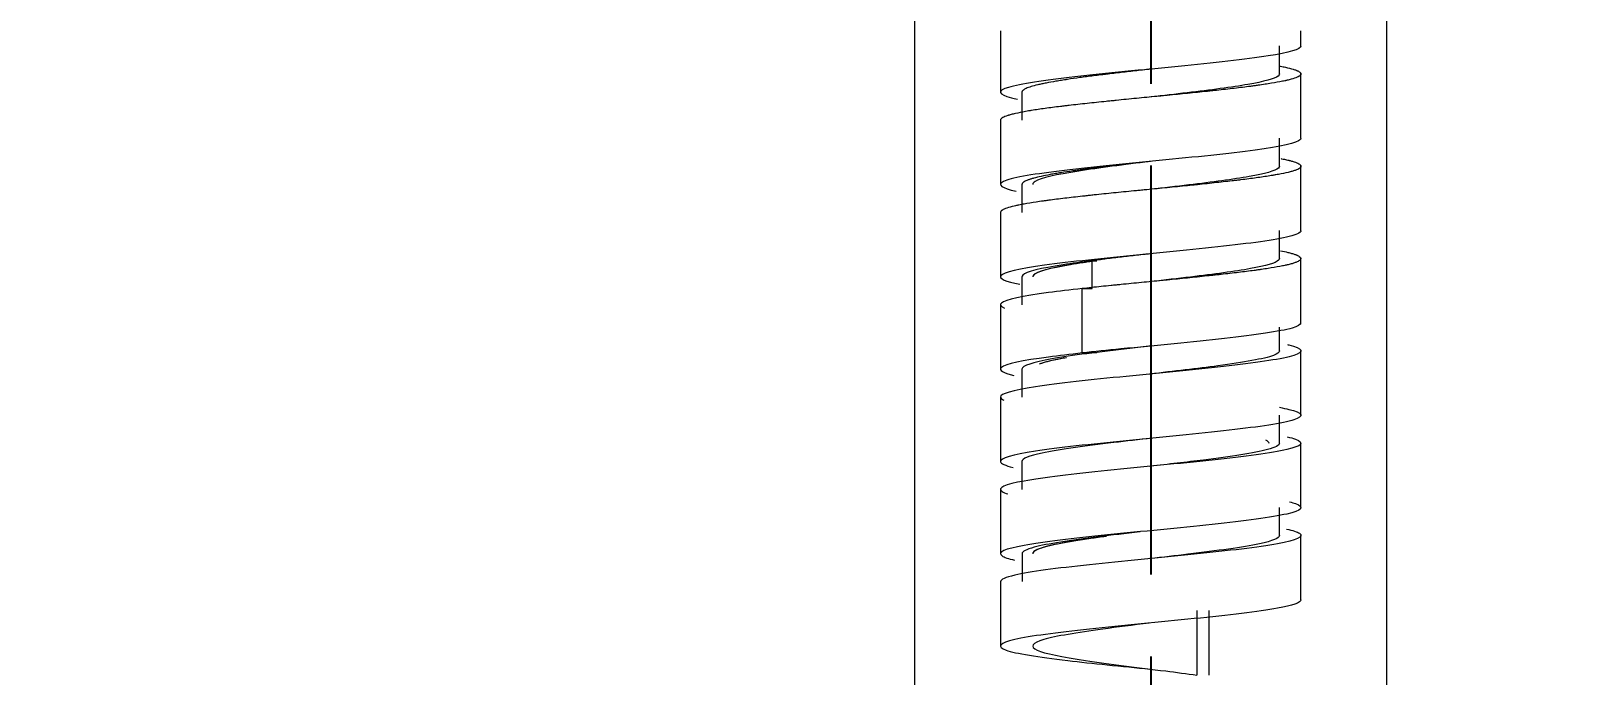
# Model space of a CAD drawing. Header units: millimetres. Extents: x 2915 to 5291, y 1031 to 4391.
# Drawn here: x 4730.1 to 4802.3, y 2485.5 to 2515.5 of the extents above; entities that cross this region are included whole.
import ezdxf

# ---------------------------------------------------------------- set-up
doc = ezdxf.new("R2010")
doc.units = ezdxf.units.MM
doc.linetypes.add('CENTERX2', pattern=[20.32, 12.7, -2.54, 2.54, -2.54])
doc.layers.add('CENTER', color=1, linetype='CENTERX2')
doc.styles.get("Standard").update_dxf_attribs({"font": 'arial.ttf'})
doc.dimstyles.new('ISO-25', dxfattribs={"dimtxt": 17, "dimasz": 17, "dimexe": 1.25, "dimexo": 0.625, "dimgap": 5, "dimtad": 1, "dimtih": 1, "dimtoh": 1, "dimdec": 1, "dimdsep": 46, "dimtxsty": 'Standard', "dimcen": 0, "dimclrd": 3, "dimclre": 3, "dimclrt": 4, "dimadec": 0, "dimazin": 0, "dimtfac": 1, "dimtdec": 1, "dimtmove": 0, "dimatfit": 3, "dimfxl": 1, "dimarcsym": 0})

# ---------------------------------------------------------------- blocks, each defined once
blk = doc.blocks.new('*D11')
at = {"color": 3, "lineweight": -2, "transparency": 16777216}
for p, q in [((4462.48, 3133.446), (4222.196, 3133.446)), ((4223.446, 3116.446), (4223.446, 2549.911)), ((4223.446, 1951.089), (4223.446, 2517.623)), ((4801.666, 1934.089), (4222.196, 1934.089))]:
    blk.add_line(p, q, dxfattribs=at)
at = {"color": 3, "transparency": 16777216}
for points in [[(4220.612, 3116.446), (4226.279, 3116.446), (4223.446, 3133.446)], [(4220.612, 1951.089), (4226.279, 1951.089), (4223.446, 1934.089)]]:
    blk.add_solid(points, dxfattribs=at)
at = {"layer": 'Defpoints', "color": 0, "transparency": 16777216}
for p in [(4463.105, 3133.446), (4223.446, 1934.089), (4802.291, 1934.089)]:
    blk.add_point(p, dxfattribs=at)
at = {"color": 4, "transparency": 16777216, "insert": (4223.446, 2533.767), "char_height": 17, "attachment_point": 5}
blk.add_mtext('(1180~1430)', dxfattribs=at)

msp = doc.modelspace()

# ---------------------------------------------------------------- linework, layer by layer
at = {"linetype": 'Continuous', "lineweight": 18, "extrusion": (0, 1, 0)}
for p, q in [((4771.291, 2519.662), (4771.291, 2282.484)), ((4793.291, 2282.484), (4793.291, 2519.789)), ((4782.329, 2509.411), (4782.334, 2509.411)), ((4779.099, 2500.483), (4779.099, 2503.483)), ((4784.436, 2488.483), (4784.436, 2485.483)), ((4785.021, 2485.483), (4785.021, 2488.483))]:
    msp.add_line(p, q, dxfattribs=at)
at = {"linetype": 'Continuous', "lineweight": 18}
for points, degree in [([(4775.297, 2515.483), (4775.297, 2514.058), (4775.297, 2512.632)], 2), ([(4789.291, 2514.781), (4789.291, 2515.483)], 1), ([(4788.29, 2513.481), (4788.29, 2514.135), (4788.29, 2514.789)], 2), ([(4782.347, 2513.714), (4782.355, 2513.714), (4782.362, 2513.714)], 2), ([(4789.29, 2510.483), (4789.29, 2511.992), (4789.29, 2513.501)], 2), ([(4776.292, 2512.64), (4776.292, 2511.986), (4776.292, 2511.332)], 2), ([(4775.295, 2511.351), (4775.295, 2509.842), (4775.295, 2508.333)], 2), ([(4788.291, 2509.181), (4788.291, 2509.835), (4788.291, 2510.489)], 2), ([(4789.288, 2506.18), (4789.288, 2507.689), (4789.288, 2509.199)], 2), ([(4776.293, 2508.341), (4776.293, 2507.687), (4776.293, 2507.033)], 2), ([(4775.292, 2507.052), (4775.292, 2505.543), (4775.292, 2504.034)], 2), ([(4788.291, 2504.882), (4788.291, 2505.536), (4788.291, 2506.19)], 2), ([(4789.286, 2501.882), (4789.286, 2503.391), (4789.286, 2504.9)], 2), ([(4776.293, 2504.033), (4776.293, 2503.383), (4776.293, 2502.733)], 2), ([(4775.293, 2502.733), (4775.293, 2501.233), (4775.293, 2499.733)], 2), ([(4788.287, 2500.582), (4788.287, 2501.134), (4788.287, 2501.686)], 2), ([(4778.373, 2500.264), (4777.8, 2500.162), (4777.36, 2500.06), (4777.092, 2499.958)], 3), ([(4789.286, 2497.582), (4789.286, 2499.082), (4789.286, 2500.582)], 2), ([(4776.291, 2499.733), (4776.291, 2499.083), (4776.291, 2498.433)], 2), ([(4775.292, 2498.433), (4775.292, 2496.933), (4775.292, 2495.433)], 2), ([(4788.287, 2496.282), (4788.287, 2496.932), (4788.287, 2497.582)], 2), ([(4782.294, 2496.507), (4782.294, 2496.507), (4782.294, 2496.507)], 2), ([(4789.287, 2493.282), (4789.287, 2494.782), (4789.287, 2496.282)], 2), ([(4776.293, 2495.43), (4776.293, 2494.78), (4776.293, 2494.13)], 2), ([(4775.294, 2494.13), (4775.294, 2492.63), (4775.294, 2491.13)], 2), ([(4788.29, 2491.984), (4788.29, 2492.634), (4788.29, 2493.284)], 2), ([(4789.289, 2488.984), (4789.289, 2490.484), (4789.289, 2491.984)], 2), ([(4776.296, 2491.132), (4776.296, 2490.482), (4776.296, 2489.832)], 2), ([(4775.296, 2489.832), (4775.296, 2488.332), (4775.296, 2486.832)], 2)]:
    msp.add_open_spline(points, degree=degree, dxfattribs=at)
for points, knots in [([(4789.291, 2514.781), (4789.287, 2514.628), (4788.157, 2514.311), (4783.683, 2513.833), (4778.449, 2513.345), (4775.084, 2512.858), (4775.184, 2512.51), (4775.982, 2512.325), (4776.091, 2512.302)], [0, 0, 0, 0, 0.185947, 0.38258, 0.579212, 0.775845, 0.972477, 1, 1, 1, 1]), ([(4788.314, 2513.848), (4788.324, 2513.846), (4788.333, 2513.844), (4788.423, 2513.827), (4788.498, 2513.811), (4788.708, 2513.764), (4788.828, 2513.733), (4788.978, 2513.686), (4789.024, 2513.671), (4789.074, 2513.651), (4789.084, 2513.647), (4789.102, 2513.639), (4789.112, 2513.635), (4789.138, 2513.624), (4789.154, 2513.616), (4789.228, 2513.577), (4789.266, 2513.545), (4789.29, 2513.499), (4789.292, 2513.483), (4789.286, 2513.452), (4789.278, 2513.436), (4789.26, 2513.417), (4789.256, 2513.413), (4789.247, 2513.405), (4789.242, 2513.401), (4789.227, 2513.389), (4789.216, 2513.381), (4789.177, 2513.358), (4789.146, 2513.342), (4789.037, 2513.295), (4788.943, 2513.264), (4788.772, 2513.218), (4788.71, 2513.202), (4788.626, 2513.182), (4788.608, 2513.178), (4788.573, 2513.17), (4788.556, 2513.166), (4788.501, 2513.155), (4788.464, 2513.147), (4788.272, 2513.108), (4788.101, 2513.077), (4787.818, 2513.03), (4787.62, 2512.999), (4787.405, 2512.967), (4787.264, 2512.948), (4787.236, 2512.944), (4787.178, 2512.936), (4787.149, 2512.932), (4787.062, 2512.92), (4787.003, 2512.912), (4786.823, 2512.889), (4786.7, 2512.873), (4786.321, 2512.827), (4786.056, 2512.795), (4785.64, 2512.749), (4785.499, 2512.733), (4785.282, 2512.709), (4785.209, 2512.702), (4785.062, 2512.686), (4784.988, 2512.678), (4784.617, 2512.639), (4784.314, 2512.608), (4783.851, 2512.561), (4783.696, 2512.545), (4783.382, 2512.514), (4783.223, 2512.498), (4783.023, 2512.479), (4782.983, 2512.475), (4782.903, 2512.467), (4782.782, 2512.455), (4782.662, 2512.443), (4782.423, 2512.42), (4782.263, 2512.404), (4781.786, 2512.358), (4781.469, 2512.327), (4780.997, 2512.28), (4780.84, 2512.264), (4780.644, 2512.244), (4780.605, 2512.24), (4780.527, 2512.233), (4780.41, 2512.221), (4780.295, 2512.209), (4779.913, 2512.17), (4779.616, 2512.139), (4779.183, 2512.092), (4779.04, 2512.076), (4778.76, 2512.045), (4778.622, 2512.03), (4778.453, 2512.01), (4778.419, 2512.006), (4778.352, 2511.998), (4778.253, 2511.986), (4778.155, 2511.975), (4777.964, 2511.951), (4777.84, 2511.936), (4777.479, 2511.889), (4777.254, 2511.858), (4776.938, 2511.811), (4776.837, 2511.795), (4776.715, 2511.776), (4776.69, 2511.772), (4776.643, 2511.764), (4776.572, 2511.752), (4776.504, 2511.74), (4776.283, 2511.701), (4776.126, 2511.67), (4775.918, 2511.623), (4775.853, 2511.608), (4775.764, 2511.584), (4775.721, 2511.573), (4775.68, 2511.561), (4775.654, 2511.553), (4775.641, 2511.549), (4775.529, 2511.514), (4775.452, 2511.482), (4775.343, 2511.42), (4775.31, 2511.389), (4775.296, 2511.349), (4775.295, 2511.341), (4775.295, 2511.332)], [0, 0, 0, 0, 0.002162, 0.002162, 0.020796, 0.020796, 0.058065, 0.058065, 0.0767, 0.0767, 0.081358, 0.081358, 0.086017, 0.086017, 0.095334, 0.095334, 0.132603, 0.132603, 0.151237, 0.151237, 0.169872, 0.169872, 0.17453, 0.17453, 0.179189, 0.179189, 0.188506, 0.188506, 0.207141, 0.207141, 0.24441, 0.24441, 0.263044, 0.263044, 0.267703, 0.267703, 0.272361, 0.272361, 0.281679, 0.281679, 0.318948, 0.318948, 0.337582, 0.356217, 0.356217, 0.360875, 0.360875, 0.365534, 0.365534, 0.374851, 0.374851, 0.393486, 0.393486, 0.430754, 0.430754, 0.449389, 0.449389, 0.458706, 0.458706, 0.468023, 0.468023, 0.505292, 0.505292, 0.523927, 0.523927, 0.542561, 0.542561, 0.54722, 0.54722, 0.551879, 0.561196, 0.561196, 0.57983, 0.57983, 0.617099, 0.617099, 0.635734, 0.635734, 0.640392, 0.640392, 0.645051, 0.654368, 0.654368, 0.691637, 0.691637, 0.710272, 0.710272, 0.728906, 0.728906, 0.733565, 0.733565, 0.738223, 0.747541, 0.747541, 0.766175, 0.766175, 0.803444, 0.803444, 0.822078, 0.822078, 0.826737, 0.826737, 0.831396, 0.840713, 0.840713, 0.877982, 0.877982, 0.896616, 0.896616, 0.905934, 0.910592, 0.910592, 0.915251, 0.915251, 0.95252, 0.95252, 0.989789, 0.989789, 1, 1, 1, 1]), ([(4782.267, 2513.704), (4782.21, 2513.698), (4782.153, 2513.691), (4781.973, 2513.671), (4781.851, 2513.657), (4781.485, 2513.615), (4781.245, 2513.587), (4780.77, 2513.532), (4780.536, 2513.504), (4780.246, 2513.469), (4780.189, 2513.462), (4780.074, 2513.448), (4780.017, 2513.441), (4779.847, 2513.42), (4779.736, 2513.406), (4779.408, 2513.364), (4779.197, 2513.337), (4778.791, 2513.281), (4778.595, 2513.253), (4778.383, 2513.222), (4778.36, 2513.218), (4778.314, 2513.211), (4778.245, 2513.2), (4778.088, 2513.176), (4777.96, 2513.155), (4777.712, 2513.114), (4777.559, 2513.086), (4777.347, 2513.044), (4777.279, 2513.03), (4777.181, 2513.009), (4777.149, 2513.002), (4777.087, 2512.988), (4777.057, 2512.981), (4776.91, 2512.946), (4776.806, 2512.918), (4776.626, 2512.863), (4776.55, 2512.835), (4776.457, 2512.793), (4776.429, 2512.779), (4776.393, 2512.758), (4776.382, 2512.751), (4776.362, 2512.737), (4776.353, 2512.73), (4776.312, 2512.695), (4776.295, 2512.668), (4776.293, 2512.637), (4776.292, 2512.635), (4776.292, 2512.632)], [0, 0, 0, 0, 0.018088, 0.018088, 0.057072, 0.057072, 0.135038, 0.135038, 0.213005, 0.213005, 0.232497, 0.232497, 0.251988, 0.251988, 0.290972, 0.290972, 0.368938, 0.368938, 0.446905, 0.446905, 0.456651, 0.456651, 0.466396, 0.485888, 0.524871, 0.524871, 0.602838, 0.602838, 0.641821, 0.641821, 0.661313, 0.661313, 0.680805, 0.680805, 0.758771, 0.758771, 0.836738, 0.836738, 0.875721, 0.875721, 0.895213, 0.895213, 0.914705, 0.914705, 0.992671, 0.992671, 1, 1, 1, 1]), ([(4788.29, 2513.483), (4788.291, 2513.45), (4788.191, 2513.286), (4787.074, 2512.993), (4784.581, 2512.668), (4782.875, 2512.474), (4782.309, 2512.409)], [0, 0, 0, 0, 0.093392, 0.456519, 0.819646, 1, 1, 1, 1]), ([(4789.29, 2510.482), (4789.291, 2510.462), (4789.211, 2510.278), (4787.584, 2509.933), (4782.716, 2509.445), (4777.642, 2508.958), (4774.892, 2508.481), (4775.339, 2508.167), (4776.027, 2508.016)], [0, 0, 0, 0, 0.025159, 0.222801, 0.420442, 0.618084, 0.815725, 1, 1, 1, 1]), ([(4788.375, 2509.536), (4788.384, 2509.534), (4788.394, 2509.533), (4788.481, 2509.515), (4788.554, 2509.499), (4788.656, 2509.476), (4788.689, 2509.468), (4788.736, 2509.456), (4788.752, 2509.452), (4788.782, 2509.444), (4788.856, 2509.425), (4788.922, 2509.405), (4789.063, 2509.358), (4789.136, 2509.327), (4789.216, 2509.281), (4789.237, 2509.265), (4789.261, 2509.241), (4789.267, 2509.234), (4789.278, 2509.218), (4789.282, 2509.21), (4789.294, 2509.171), (4789.283, 2509.14), (4789.217, 2509.077), (4789.162, 2509.046), (4789.064, 2509.007), (4789.043, 2508.999), (4788.999, 2508.984), (4788.975, 2508.976), (4788.9, 2508.952), (4788.845, 2508.936), (4788.666, 2508.89), (4788.526, 2508.859), (4788.289, 2508.812), (4788.205, 2508.796), (4788.094, 2508.777), (4788.071, 2508.773), (4788.025, 2508.765), (4788.002, 2508.761), (4787.932, 2508.749), (4787.884, 2508.741), (4787.64, 2508.702), (4787.43, 2508.671), (4787.091, 2508.624), (4786.858, 2508.593), (4786.609, 2508.562), (4786.448, 2508.542), (4786.415, 2508.538), (4786.35, 2508.53), (4786.317, 2508.526), (4786.218, 2508.515), (4786.151, 2508.507), (4785.948, 2508.483), (4785.811, 2508.468), (4785.391, 2508.421), (4785.102, 2508.39), (4784.655, 2508.343), (4784.504, 2508.327), (4784.312, 2508.308), (4784.273, 2508.304), (4784.196, 2508.296), (4784.157, 2508.292), (4784.04, 2508.28), (4783.962, 2508.272), (4783.573, 2508.233), (4783.258, 2508.202), (4782.783, 2508.155), (4782.624, 2508.14), (4782.305, 2508.108), (4782.145, 2508.093), (4781.904, 2508.069), (4781.823, 2508.061), (4781.663, 2508.046), (4781.583, 2508.038), (4781.344, 2508.014), (4781.186, 2507.999), (4780.716, 2507.952), (4780.408, 2507.921), (4779.954, 2507.874), (4779.804, 2507.858), (4779.58, 2507.835), (4779.506, 2507.827), (4779.359, 2507.811), (4779.286, 2507.803), (4778.927, 2507.764), (4778.651, 2507.733), (4778.254, 2507.686), (4777.995, 2507.655), (4777.748, 2507.624), (4777.597, 2507.604), (4777.568, 2507.6), (4777.508, 2507.592), (4777.42, 2507.58), (4777.335, 2507.569), (4777.167, 2507.545), (4777.06, 2507.53), (4776.752, 2507.483), (4776.564, 2507.452), (4776.308, 2507.405), (4776.227, 2507.389), (4776.131, 2507.37), (4776.112, 2507.366), (4776.074, 2507.358), (4776.019, 2507.346), (4775.967, 2507.334), (4775.801, 2507.295), (4775.687, 2507.264), (4775.548, 2507.217), (4775.507, 2507.202), (4775.434, 2507.171), (4775.403, 2507.155), (4775.371, 2507.135), (4775.365, 2507.131), (4775.354, 2507.123), (4775.338, 2507.112), (4775.325, 2507.1), (4775.304, 2507.076), (4775.296, 2507.061), (4775.293, 2507.042), (4775.292, 2507.038), (4775.292, 2507.034)], [0, 0, 0, 0, 0.002249, 0.002249, 0.020991, 0.020991, 0.030362, 0.030362, 0.035048, 0.035048, 0.039733, 0.058475, 0.058475, 0.095959, 0.095959, 0.114701, 0.114701, 0.124072, 0.124072, 0.133443, 0.133443, 0.170927, 0.170927, 0.208411, 0.208411, 0.217782, 0.217782, 0.227153, 0.227153, 0.245895, 0.245895, 0.283379, 0.283379, 0.302122, 0.302122, 0.306807, 0.306807, 0.311493, 0.311493, 0.320864, 0.320864, 0.358348, 0.358348, 0.37709, 0.395832, 0.395832, 0.400517, 0.400517, 0.405203, 0.405203, 0.414574, 0.414574, 0.433316, 0.433316, 0.4708, 0.4708, 0.489542, 0.489542, 0.494227, 0.494227, 0.498913, 0.498913, 0.508284, 0.508284, 0.545768, 0.545768, 0.56451, 0.56451, 0.583252, 0.583252, 0.592623, 0.592623, 0.601994, 0.601994, 0.620736, 0.620736, 0.65822, 0.65822, 0.676962, 0.676962, 0.686333, 0.686333, 0.695704, 0.695704, 0.733188, 0.733188, 0.75193, 0.770672, 0.770672, 0.775358, 0.775358, 0.780043, 0.789414, 0.789414, 0.808156, 0.808156, 0.84564, 0.84564, 0.864382, 0.864382, 0.869068, 0.869068, 0.873753, 0.883124, 0.883124, 0.920609, 0.920609, 0.939351, 0.939351, 0.958093, 0.958093, 0.962778, 0.962778, 0.967464, 0.976835, 0.976835, 0.995577, 0.995577, 1, 1, 1, 1]), ([(4782.286, 2509.406), (4782.209, 2509.398), (4782.133, 2509.389), (4781.813, 2509.352), (4781.571, 2509.325), (4781.268, 2509.29), (4781.208, 2509.283), (4781.117, 2509.272), (4781.087, 2509.269), (4781.027, 2509.262), (4780.876, 2509.244), (4780.728, 2509.227), (4780.377, 2509.185), (4780.149, 2509.157), (4779.702, 2509.102), (4779.484, 2509.074), (4779.219, 2509.039), (4779.166, 2509.032), (4779.062, 2509.018), (4778.907, 2508.997), (4778.758, 2508.976), (4778.467, 2508.934), (4778.282, 2508.907), (4778.02, 2508.865), (4777.935, 2508.851), (4777.812, 2508.83), (4777.771, 2508.823), (4777.691, 2508.809), (4777.652, 2508.802), (4777.46, 2508.767), (4777.319, 2508.739), (4777.064, 2508.684), (4776.948, 2508.656), (4776.795, 2508.614), (4776.747, 2508.6), (4776.68, 2508.579), (4776.658, 2508.572), (4776.617, 2508.558), (4776.597, 2508.551), (4776.503, 2508.516), (4776.443, 2508.489), (4776.352, 2508.433), (4776.321, 2508.405), (4776.301, 2508.371), (4776.297, 2508.36), (4776.294, 2508.35), (4776.293, 2508.343), (4776.293, 2508.339), (4776.293, 2508.335), (4776.293, 2508.334), (4776.293, 2508.333)], [0, 0, 0, 0, 0.024451, 0.024451, 0.10232, 0.10232, 0.121788, 0.121788, 0.131521, 0.131521, 0.141255, 0.18019, 0.18019, 0.258059, 0.258059, 0.335929, 0.335929, 0.355396, 0.355396, 0.374863, 0.413798, 0.413798, 0.491668, 0.491668, 0.530602, 0.530602, 0.55007, 0.55007, 0.569537, 0.569537, 0.647406, 0.647406, 0.725276, 0.725276, 0.764211, 0.764211, 0.783678, 0.783678, 0.803145, 0.803145, 0.881015, 0.881015, 0.958884, 0.958884, 0.978352, 0.988085, 0.988085, 0.997819, 0.997819, 1, 1, 1, 1]), ([(4782.241, 2509.401), (4781.056, 2509.253), (4778.571, 2508.943), (4776.964, 2508.589), (4776.796, 2508.382), (4776.794, 2508.338)], [0, 0, 0, 0, 0.416706, 0.875355, 1, 1, 1, 1]), ([(4788.291, 2509.182), (4788.291, 2509.152), (4788.202, 2508.993), (4787.134, 2508.703), (4784.633, 2508.374), (4782.89, 2508.175), (4782.288, 2508.107)], [0, 0, 0, 0, 0.082974, 0.445658, 0.808342, 1, 1, 1, 1]), ([(4789.288, 2506.178), (4789.286, 2506.13), (4789.053, 2505.919), (4786.842, 2505.545), (4781.743, 2505.058), (4776.911, 2504.57), (4774.826, 2504.112), (4775.525, 2503.815), (4776.19, 2503.682)], [0, 0, 0, 0, 0.058265, 0.25355, 0.448835, 0.64412, 0.839405, 1, 1, 1, 1]), ([(4788.34, 2505.243), (4788.464, 2505.219), (4788.576, 2505.195), (4788.742, 2505.156), (4788.802, 2505.14), (4788.912, 2505.109), (4788.962, 2505.093), (4789.029, 2505.07), (4789.05, 2505.062), (4789.08, 2505.05), (4789.089, 2505.046), (4789.108, 2505.038), (4789.152, 2505.019), (4789.188, 2504.999), (4789.257, 2504.952), (4789.282, 2504.921), (4789.288, 2504.875), (4789.284, 2504.859), (4789.271, 2504.835), (4789.265, 2504.828), (4789.254, 2504.816), (4789.25, 2504.812), (4789.242, 2504.804), (4789.237, 2504.8), (4789.193, 2504.765), (4789.132, 2504.733), (4789.01, 2504.687), (4788.964, 2504.671), (4788.861, 2504.64), (4788.804, 2504.625), (4788.71, 2504.601), (4788.677, 2504.593), (4788.626, 2504.582), (4788.609, 2504.578), (4788.574, 2504.57), (4788.484, 2504.55), (4788.387, 2504.531), (4788.141, 2504.484), (4787.96, 2504.453), (4787.661, 2504.406), (4787.557, 2504.39), (4787.395, 2504.367), (4787.34, 2504.359), (4787.227, 2504.343), (4787.17, 2504.335), (4786.88, 2504.296), (4786.635, 2504.265), (4786.12, 2504.203), (4785.85, 2504.172), (4785.495, 2504.132), (4785.423, 2504.125), (4785.278, 2504.109), (4785.205, 2504.101), (4784.984, 2504.077), (4784.836, 2504.062), (4784.386, 2504.015), (4784.08, 2503.984), (4783.612, 2503.937), (4783.454, 2503.921), (4783.256, 2503.902), (4783.216, 2503.898), (4783.136, 2503.89), (4783.096, 2503.886), (4782.976, 2503.874), (4782.896, 2503.866), (4782.496, 2503.827), (4782.178, 2503.796), (4781.701, 2503.749), (4781.543, 2503.734), (4781.227, 2503.703), (4781.069, 2503.687), (4780.872, 2503.667), (4780.832, 2503.663), (4780.754, 2503.656), (4780.714, 2503.652), (4780.597, 2503.64), (4780.519, 2503.632), (4780.286, 2503.608), (4779.981, 2503.577), (4779.533, 2503.53), (4779.242, 2503.499), (4779.099, 2503.483)], [0, 0, 0, 0, 0.040819, 0.040819, 0.067462, 0.067462, 0.094106, 0.094106, 0.107428, 0.107428, 0.114089, 0.114089, 0.12075, 0.147394, 0.147394, 0.200682, 0.200682, 0.227326, 0.227326, 0.240648, 0.240648, 0.247309, 0.247309, 0.25397, 0.25397, 0.307258, 0.307258, 0.333902, 0.333902, 0.360546, 0.360546, 0.373868, 0.373868, 0.380529, 0.380529, 0.38719, 0.413834, 0.413834, 0.467121, 0.467121, 0.493765, 0.493765, 0.507087, 0.507087, 0.520409, 0.520409, 0.573697, 0.573697, 0.626985, 0.626985, 0.640307, 0.640307, 0.653629, 0.653629, 0.680273, 0.680273, 0.733561, 0.733561, 0.760205, 0.760205, 0.766866, 0.766866, 0.773527, 0.773527, 0.786849, 0.786849, 0.840136, 0.840136, 0.86678, 0.86678, 0.893424, 0.893424, 0.900085, 0.900085, 0.906746, 0.906746, 0.920068, 0.920068, 0.946712, 0.973356, 1, 1, 1, 1]), ([(4782.181, 2505.094), (4782.126, 2505.088), (4782.072, 2505.082), (4781.894, 2505.062), (4781.772, 2505.048), (4781.408, 2505.006), (4781.168, 2504.978), (4780.695, 2504.923), (4780.461, 2504.895), (4780.173, 2504.86), (4780.115, 2504.853), (4780.001, 2504.839), (4779.83, 2504.818), (4779.664, 2504.797), (4779.554, 2504.783)], [0, 0, 0, 0, 0.059645, 0.059645, 0.193982, 0.193982, 0.462655, 0.462655, 0.731327, 0.731327, 0.798495, 0.798495, 0.865664, 1, 1, 1, 1]), ([(4779.555, 2504.783), (4779.067, 2504.72), (4777.432, 2504.495), (4776.374, 2504.244), (4776.291, 2504.055), (4776.293, 2504.029)], [0, 0, 0, 0, 0.248801, 0.895151, 1, 1, 1, 1]), ([(4779.554, 2504.75), (4779.135, 2504.69), (4777.698, 2504.468), (4776.848, 2504.23), (4776.793, 2504.052), (4776.792, 2504.036)], [0, 0, 0, 0, 0.25223, 0.934861, 1, 1, 1, 1]), ([(4779.783, 2504.783), (4779.335, 2504.72), (4777.837, 2504.495), (4776.968, 2504.27), (4776.825, 2504.107), (4776.825, 2504.107)], [0, 0, 0, 0, 0.277711, 0.999167, 1, 1, 1, 1]), ([(4788.291, 2504.885), (4788.292, 2504.857), (4788.217, 2504.7), (4787.193, 2504.413), (4784.698, 2504.082), (4782.934, 2503.88), (4782.309, 2503.809)], [0, 0, 0, 0, 0.076305, 0.438862, 0.801419, 1, 1, 1, 1]), ([(4779.099, 2503.483), (4778.529, 2503.42), (4776.622, 2503.195), (4775.139, 2502.893), (4775.298, 2502.654), (4775.476, 2502.577)], [0, 0, 0, 0, 0.207045, 0.744918, 1, 1, 1, 1]), ([(4789.286, 2501.879), (4789.283, 2501.801), (4788.862, 2501.561), (4786.026, 2501.158), (4781.854, 2500.77), (4779.668, 2500.545), (4779.099, 2500.483)], [0, 0, 0, 0, 0.167403, 0.51651, 0.865617, 1, 1, 1, 1]), ([(4788.669, 2500.873), (4788.69, 2500.868), (4789.379, 2500.7), (4789.547, 2500.37), (4786.266, 2499.883), (4781.052, 2499.395), (4776.441, 2498.908), (4775.104, 2498.539), (4775.354, 2498.332), (4775.449, 2498.288)], [0, 0, 0, 0, 0.005842, 0.194431, 0.383021, 0.571611, 0.760201, 0.94879, 1, 1, 1, 1]), ([(4782.326, 2500.811), (4781.987, 2500.773), (4780.225, 2500.571), (4777.308, 2500.212), (4776.291, 2499.89), (4776.291, 2499.732)], [0, 0, 0, 0, 0.107316, 0.558892, 1, 1, 1, 1]), ([(4779.099, 2500.483), (4778.529, 2500.42), (4776.622, 2500.195), (4774.919, 2499.848), (4775.405, 2499.564), (4775.914, 2499.442)], [0, 0, 0, 0, 0.180284, 0.648638, 1, 1, 1, 1]), ([(4778.359, 2500.262), (4778.258, 2500.244), (4777.709, 2500.142), (4777.306, 2500.04), (4777.089, 2499.957)], [0, 0, 0, 0, 0.177479, 1, 1, 1, 1]), ([(4788.287, 2500.586), (4788.291, 2500.514), (4787.987, 2500.28), (4785.905, 2499.919), (4783.363, 2499.63), (4782.254, 2499.503)], [0, 0, 0, 0, 0.198827, 0.649132, 1, 1, 1, 1]), ([(4788.294, 2497.952), (4788.46, 2497.92), (4789.366, 2497.727), (4789.547, 2497.37), (4786.266, 2496.883), (4781.052, 2496.395), (4776.441, 2495.908), (4774.938, 2495.493), (4775.513, 2495.24), (4775.88, 2495.151)], [0, 0, 0, 0, 0.033506, 0.207546, 0.381587, 0.555627, 0.729668, 0.903708, 1, 1, 1, 1]), ([(4788.652, 2496.576), (4788.804, 2496.541), (4789.51, 2496.343), (4789.192, 2495.983), (4785.405, 2495.495), (4780.104, 2495.008), (4775.867, 2494.52), (4775.036, 2494.156), (4775.515, 2493.955), (4775.639, 2493.916)], [0, 0, 0, 0, 0.039915, 0.223171, 0.406427, 0.589684, 0.77294, 0.956196, 1, 1, 1, 1]), ([(4782.348, 2496.514), (4781.746, 2496.445), (4779.717, 2496.214), (4777.027, 2495.853), (4776.294, 2495.56), (4776.293, 2495.43)], [0, 0, 0, 0, 0.189984, 0.640094, 1, 1, 1, 1]), ([(4788.287, 2496.286), (4788.29, 2496.185), (4787.796, 2495.921), (4785.394, 2495.56), (4783.11, 2495.3), (4782.255, 2495.203)], [0, 0, 0, 0, 0.279713, 0.730018, 1, 1, 1, 1]), ([(4788.762, 2493.55), (4788.866, 2493.523), (4789.503, 2493.334), (4789.192, 2492.983), (4785.405, 2492.495), (4780.104, 2492.008), (4775.867, 2491.52), (4774.974, 2491.129), (4775.662, 2490.9), (4775.948, 2490.834)], [0, 0, 0, 0, 0.029263, 0.208786, 0.38831, 0.567833, 0.747356, 0.92688, 1, 1, 1, 1]), ([(4788.624, 2492.282), (4788.914, 2492.216), (4789.61, 2491.987), (4788.724, 2491.595), (4784.493, 2491.108), (4779.192, 2490.62), (4775.868, 2490.193), (4775.29, 2489.929), (4775.296, 2489.827)], [0, 0, 0, 0, 0.081288, 0.279814, 0.47834, 0.676866, 0.875392, 1, 1, 1, 1]), ([(4781.793, 2492.15), (4781.123, 2492.073), (4779.061, 2491.834), (4776.802, 2491.496), (4776.299, 2491.233), (4776.296, 2491.134)], [0, 0, 0, 0, 0.226137, 0.705832, 1, 1, 1, 1]), ([(4780.233, 2491.944), (4779.182, 2491.803), (4777.424, 2491.533), (4776.799, 2491.262), (4776.793, 2491.134)], [0, 0, 0, 0, 0.523084, 1, 1, 1, 1]), ([(4780.224, 2491.943), (4780.167, 2491.936), (4778.909, 2491.765), (4777.265, 2491.497), (4776.802, 2491.235), (4776.795, 2491.137)], [0, 0, 0, 0, 0.028634, 0.633098, 1, 1, 1, 1]), ([(4788.289, 2491.988), (4788.295, 2491.857), (4787.57, 2491.564), (4784.88, 2491.202), (4782.855, 2490.971), (4782.257, 2490.903)], [0, 0, 0, 0, 0.361842, 0.811271, 1, 1, 1, 1]), ([(4789.289, 2488.983), (4789.286, 2488.853), (4788.434, 2488.562), (4784.493, 2488.108), (4779.192, 2487.62), (4775.397, 2487.133), (4774.956, 2486.645), (4777.895, 2486.187), (4780.923, 2485.891), (4782.286, 2485.758)], [0, 0, 0, 0, 0.120111, 0.271282, 0.422453, 0.573623, 0.724794, 0.875965, 1, 1, 1, 1]), ([(4782.211, 2487.897), (4781.469, 2487.805), (4779.426, 2487.55), (4776.875, 2487.133), (4776.528, 2486.645), (4778.984, 2486.158), (4782.216, 2485.77), (4783.974, 2485.545), (4784.436, 2485.483)], [0, 0, 0, 0, 0.114604, 0.316522, 0.51844, 0.720358, 0.922276, 1, 1, 1, 1])]:
    msp.add_open_spline(points, degree=3, knots=knots, dxfattribs=at)
at = {"linetype": 'Continuous', "lineweight": 13}
for points in [[(4779.555, 2504.783), (4779.631, 2504.783), (4779.707, 2504.783), (4779.783, 2504.783)], [(4779.555, 2503.483), (4779.555, 2503.916), (4779.555, 2504.349), (4779.555, 2504.783)], [(4779.099, 2503.483), (4779.251, 2503.483), (4779.403, 2503.483), (4779.555, 2503.483)], [(4779.783, 2500.483), (4779.555, 2500.483), (4779.327, 2500.483), (4779.099, 2500.483)], [(4787.637, 2496.444), (4787.739, 2496.39), (4787.789, 2496.336), (4787.788, 2496.282)]]:
    msp.add_open_spline(points, degree=3, dxfattribs=at)
at = {"layer": 'CENTER', "ltscale": 1.5}
msp.add_lwpolyline([(4432.291, 3016.747), (4432.291, 3098.945, -0.414214), (4457.291, 3123.945), (4630.782, 3123.945), (4757.309, 3123.945, -0.414236), (4782.309, 3098.943), (4782.291, 2874.972), (4782.291, 1837.411)], format="xyb", dxfattribs=at)

# ---------------------------------------------------------------- dimensions: what is measured, and where the dimension line sits
dim = msp.add_linear_dim(base=(4223.446, 1934.089), p1=(4463.105, 3133.446), p2=(4802.291, 1934.089), angle=90, text='(1180~1430)', dimstyle='ISO-25')
dim.commit()
dim.dimension.update_dxf_attribs({"geometry": '*D11', "text_midpoint": (4223.446, 2533.767)})

doc.saveas('drawing.dxf')
